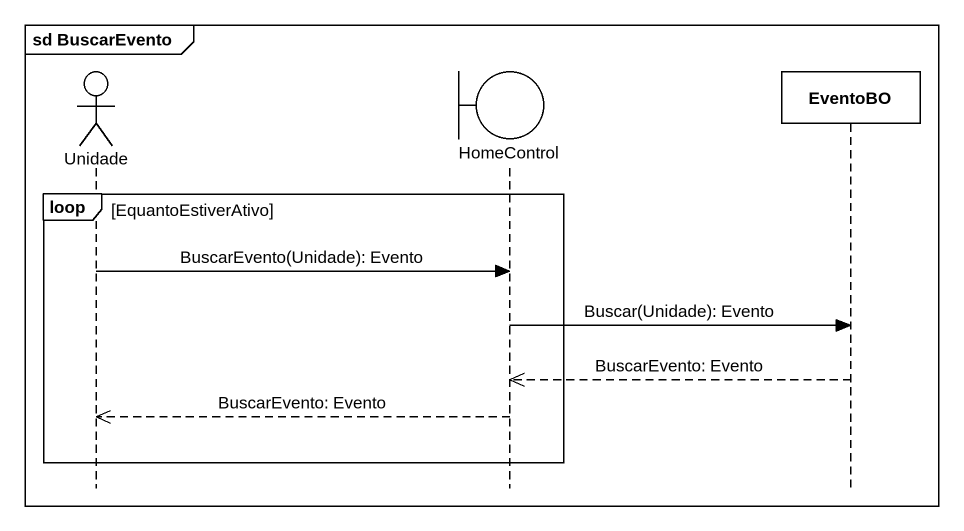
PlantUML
@startuml
mainframe sd BuscarEvento
hide footbox
actor Unidade
boundary HomeControl
participant EventoBO

loop EquantoEstiverAtivo
  Unidade -> HomeControl : BuscarEvento(Unidade): Evento
  HomeControl -> EventoBO : Buscar(Unidade): Evento
  EventoBO -->> HomeControl : BuscarEvento: Evento
  HomeControl -->> Unidade : BuscarEvento: Evento
end
@enduml
